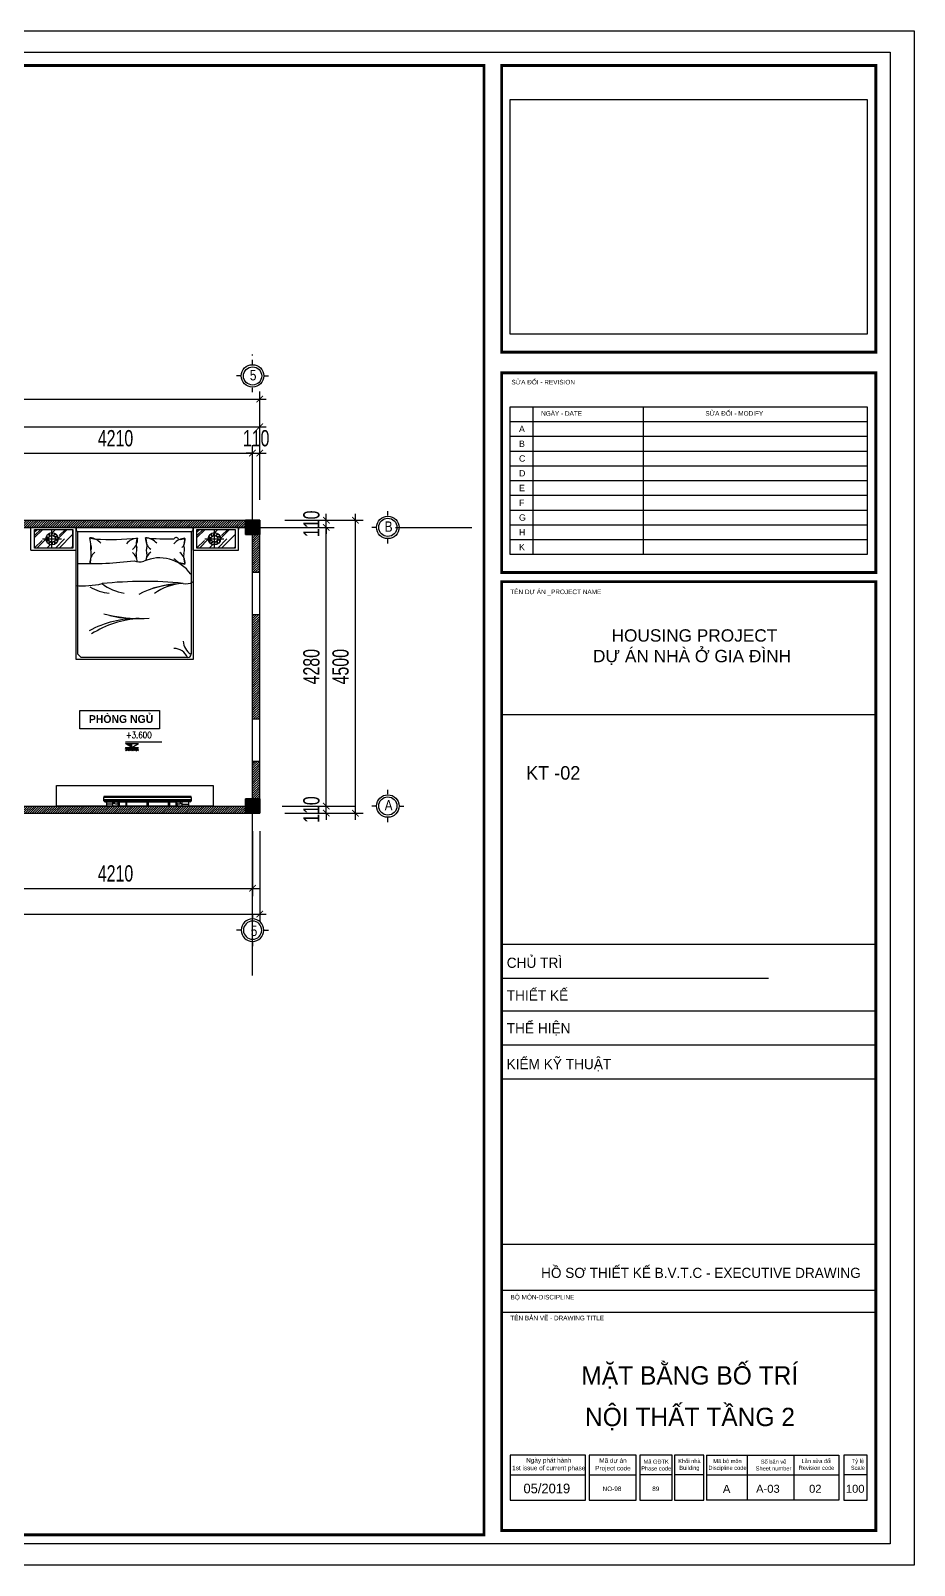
# Model space of a CAD drawing. Header units: inches. Extents: x 442278 to 842836, y -356313 to 59457.
# Drawn here: x 486712 to 500286, y -91798 to -68226 of the extents above; entities that cross this region are included whole.
import ezdxf
from ezdxf.enums import TextEntityAlignment as Align

# ---------------------------------------------------------------- set-up
doc = ezdxf.new("R2010")
doc.units = ezdxf.units.IN
doc.header["$LTSCALE"] = 250
doc.header["$MEASUREMENT"] = 0
doc.linetypes.add('CENTER', pattern=[50.8, 31.75, -6.35, 6.35, -6.35])
doc.linetypes.add('CONTINOUS', pattern=[0])
for name, color, linetype in [('-KHAO-5000-TEXT', 7, 'Continuous'), ('3', 9, 'Continuous'), ('blogmythuat.com', 2, 'Continuous'), ('cotcaodo', 37, 'Continuous'), ('damvua', 7, 'Continuous'), ('DIM', 8, 'Continuous'), ('gsgsdfg', 31, 'Continuous'), ('HACTH250', 250, 'Continuous'), ('khungbve', 7, 'Continuous'), ('LA.BT', 7, 'Continuous'), ('LA.DIM', 251, 'Continuous'), ('netcat', 32, 'Continuous'), ('NETMANH', 44, 'Continuous'), ('NETTHAY', 8, 'Continuous'), ('NTHAY', 8, 'Continuous'), ('t', 153, 'Continuous'), ('TEXT', 7, 'Continuous'), ('TRUC', 251, 'CENTER'), ('TUONG', 31, 'Continuous'), ('vatlieu', 250, 'Continuous')]:
    doc.layers.add(name, color=color, linetype=linetype)
doc.styles.add('AVANTH', font='')
doc.styles.add('KIEU1', font='', dxfattribs={"height": 250})
doc.styles.add('M1', font='')
doc.styles.add('ROMANSmoi', font='romans.shx', dxfattribs={"width": 0.8})
doc.styles.add('S.STEXT', font='arial.ttf', dxfattribs={"width": 0.7})
doc.styles.get("Standard").update_dxf_attribs({"font": 'arial.ttf'})
doc.styles.add('SWIS721', font='swiss.ttf')
doc.styles.add('VnAvantH', font='', dxfattribs={"width": 0.7})
doc.styles.add('XREF_ISO_A1_VER$0$SWIS721', font='swiss.ttf')
doc.styles.get('AVANTH').set_extended_font_data('.VnAvantH')
doc.styles.get('KIEU1').set_extended_font_data('.VnArial')
doc.styles.get('M1').set_extended_font_data('.VnAvantH')
doc.styles.get('VnAvantH').set_extended_font_data('.VnAvantH')
doc.linetypes.add('TX', pattern='A,676.874288,-193.500228,["tx",AVANTH,S=240.510514,R=359.931402,X=0,Y=-131.162874],-560.72896,746.79278', length=2177.896256)
doc.dimstyles.new('S.DIM100', dxfattribs={"dimtxt": 250, "dimasz": 100, "dimexe": 120, "dimexo": 0, "dimgap": 100, "dimtad": 1, "dimdec": 0, "dimzin": 13, "dimdsep": 46, "dimtxsty": 'S.STEXT', "dimblk": 'ARCHTICK', "dimblk1": 'ARCHTICK', "dimcen": 0, "dimdle": 100, "dimclrd": 251, "dimclre": 251, "dimclrt": 60, "dimadec": 0, "dimazin": 0, "dimtfac": 1, "dimtdec": 0, "dimtix": 1, "dimtmove": 2, "dimatfit": 3, "dimfxl": 1, "dimtolj": 1, "dimtzin": 13, "dimarcsym": 0})
pattern_1 = [(45, (193478.957, -378140.27), (-17.6776695, 17.6776695), [])]

# ---------------------------------------------------------------- blocks, each defined once
blk = doc.blocks.new('_ArchTick')
at = {"color": 0, "linetype": 'ByBlock', "const_width": 0.15}
blk.add_lwpolyline([(-0.5, -0.5), (0.5, 0.5)], dxfattribs=at)
blk = doc.blocks.new('*D176')
at = {"layer": 'DEFPOINTS', "color": 0, "transparency": 16777216}
for p in [(490120, -74714), (485910, -75433), (490120, -75433)]:
    blk.add_point(p, dxfattribs=at)
at = {"layer": 'LA.DIM', "color": 251, "lineweight": -2, "transparency": 16777216}
for p, q in [((485810, -74714), (490220, -74714)), ((485910, -75433), (485910, -74594)), ((490120, -75433), (490120, -74594))]:
    blk.add_line(p, q, dxfattribs=at)
at = {"layer": 'LA.DIM', "color": 251, "lineweight": -2, "transparency": 16777216, "xscale": 100, "yscale": 100, "zscale": 100, "rotation": 180}
blk.add_blockref('_ArchTick', (485910, -74714), dxfattribs=at)
at = {"layer": 'LA.DIM', "color": 251, "lineweight": -2, "transparency": 16777216, "xscale": 100, "yscale": 100, "zscale": 100}
blk.add_blockref('_ArchTick', (490120, -74714), dxfattribs=at)
at = {"layer": 'LA.DIM', "color": 60, "transparency": 16777216, "insert": (488015, -74487), "char_height": 250, "attachment_point": 5, "style": 'S.STEXT'}
blk.add_mtext('\\A1;4210', dxfattribs=at)
blk = doc.blocks.new('*D177')
at = {"layer": 'DEFPOINTS', "color": 0, "transparency": 16777216}
for p in [(490230, -74714), (490120, -75433), (490230, -75433)]:
    blk.add_point(p, dxfattribs=at)
at = {"layer": 'LA.DIM', "color": 251, "lineweight": -2, "transparency": 16777216}
for p, q in [((490120, -74714), (490020, -74714)), ((490120, -75433), (490120, -74594)), ((490120, -74714), (490230, -74714)), ((490230, -75433), (490230, -74594)), ((490230, -74714), (490330, -74714))]:
    blk.add_line(p, q, dxfattribs=at)
at = {"layer": 'LA.DIM', "color": 251, "lineweight": -2, "transparency": 16777216, "xscale": 100, "yscale": 100, "zscale": 100}
blk.add_blockref('_ArchTick', (490120, -74714), dxfattribs=at)
at = {"layer": 'LA.DIM', "color": 251, "lineweight": -2, "transparency": 16777216, "xscale": 100, "yscale": 100, "zscale": 100, "rotation": 180}
blk.add_blockref('_ArchTick', (490230, -74714), dxfattribs=at)
at = {"layer": 'LA.DIM', "color": 60, "transparency": 16777216, "insert": (490175, -74487), "char_height": 250, "attachment_point": 5, "style": 'S.STEXT'}
blk.add_mtext('\\A1;110', dxfattribs=at)
blk = doc.blocks.new('*D180')
at = {"layer": 'DEFPOINTS', "color": 0, "transparency": 16777216}
for p in [(490230, -74310), (472230, -75433), (490230, -75433)]:
    blk.add_point(p, dxfattribs=at)
at = {"layer": 'LA.DIM', "color": 251, "lineweight": -2, "transparency": 16777216}
for p, q in [((472230, -75433), (472230, -74190)), ((490230, -75433), (490230, -74190)), ((472130, -74310), (490330, -74310))]:
    blk.add_line(p, q, dxfattribs=at)
at = {"layer": 'LA.DIM', "color": 251, "lineweight": -2, "transparency": 16777216, "xscale": 100, "yscale": 100, "zscale": 100, "rotation": 180}
blk.add_blockref('_ArchTick', (472230, -74310), dxfattribs=at)
at = {"layer": 'LA.DIM', "color": 251, "lineweight": -2, "transparency": 16777216, "xscale": 100, "yscale": 100, "zscale": 100}
blk.add_blockref('_ArchTick', (490230, -74310), dxfattribs=at)
at = {"layer": 'LA.DIM', "color": 60, "transparency": 16777216, "insert": (481230, -74082), "char_height": 250, "attachment_point": 5, "style": 'S.STEXT'}
blk.add_mtext('\\A1;18000', dxfattribs=at)
blk = doc.blocks.new('*D181')
at = {"layer": 'DEFPOINTS', "color": 0, "transparency": 16777216}
for p in [(490230, -73886), (472230, -75423), (490230, -75433)]:
    blk.add_point(p, dxfattribs=at)
at = {"layer": 'LA.DIM', "color": 251, "lineweight": -2, "transparency": 16777216}
for p, q in [((472230, -75423), (472230, -73766)), ((490230, -75433), (490230, -73766)), ((472130, -73886), (490330, -73886))]:
    blk.add_line(p, q, dxfattribs=at)
at = {"layer": 'LA.DIM', "color": 251, "lineweight": -2, "transparency": 16777216, "xscale": 100, "yscale": 100, "zscale": 100, "rotation": 180}
blk.add_blockref('_ArchTick', (472230, -73886), dxfattribs=at)
at = {"layer": 'LA.DIM', "color": 251, "lineweight": -2, "transparency": 16777216, "xscale": 100, "yscale": 100, "zscale": 100}
blk.add_blockref('_ArchTick', (490230, -73886), dxfattribs=at)
at = {"layer": 'LA.DIM', "color": 60, "transparency": 16777216, "insert": (481230, -73658), "char_height": 250, "attachment_point": 5, "style": 'S.STEXT'}
blk.add_mtext('\\A1;18000', dxfattribs=at)
blk = doc.blocks.new('*D185')
at = {"layer": 'DEFPOINTS', "color": 0, "transparency": 16777216}
for p in [(485910, -80520), (490120, -80520), (490120, -81400)]:
    blk.add_point(p, dxfattribs=at)
at = {"layer": 'LA.DIM', "color": 251, "lineweight": -2, "transparency": 16777216}
for p, q in [((485910, -80520), (485910, -81520)), ((490120, -80520), (490120, -81520)), ((485810, -81400), (490220, -81400))]:
    blk.add_line(p, q, dxfattribs=at)
at = {"layer": 'LA.DIM', "color": 251, "lineweight": -2, "transparency": 16777216, "xscale": 100, "yscale": 100, "zscale": 100, "rotation": 180}
blk.add_blockref('_ArchTick', (485910, -81400), dxfattribs=at)
at = {"layer": 'LA.DIM', "color": 251, "lineweight": -2, "transparency": 16777216, "xscale": 100, "yscale": 100, "zscale": 100}
blk.add_blockref('_ArchTick', (490120, -81400), dxfattribs=at)
at = {"layer": 'LA.DIM', "color": 60, "transparency": 16777216, "insert": (488015, -81172), "char_height": 250, "attachment_point": 5, "style": 'S.STEXT'}
blk.add_mtext('\\A1;4210', dxfattribs=at)
blk = doc.blocks.new('*D187')
at = {"layer": 'DEFPOINTS', "color": 0, "transparency": 16777216}
for p in [(472230, -80520), (490230, -80520), (490230, -81796)]:
    blk.add_point(p, dxfattribs=at)
at = {"layer": 'LA.DIM', "color": 251, "lineweight": -2, "transparency": 16777216}
for p, q in [((472230, -80520), (472230, -81916)), ((490230, -80520), (490230, -81916)), ((472130, -81796), (490330, -81796))]:
    blk.add_line(p, q, dxfattribs=at)
at = {"layer": 'LA.DIM', "color": 251, "lineweight": -2, "transparency": 16777216, "xscale": 100, "yscale": 100, "zscale": 100, "rotation": 180}
blk.add_blockref('_ArchTick', (472230, -81796), dxfattribs=at)
at = {"layer": 'LA.DIM', "color": 251, "lineweight": -2, "transparency": 16777216, "xscale": 100, "yscale": 100, "zscale": 100}
blk.add_blockref('_ArchTick', (490230, -81796), dxfattribs=at)
at = {"layer": 'LA.DIM', "color": 60, "transparency": 16777216, "insert": (481230, -81568), "char_height": 250, "attachment_point": 5, "style": 'S.STEXT'}
blk.add_mtext('\\A1;18000', dxfattribs=at)
blk = doc.blocks.new('vongtrondim')
at = {"layer": 'damvua'}
blk.add_circle((0, 0), 175, dxfattribs=at)
at = {"layer": 'NTHAY'}
for p, q in [((0, 226), (0, 309)), ((-226, 0), (-309, 0)), ((226, 0), (309, 0)), ((0, -309), (0, -226))]:
    blk.add_line(p, q, dxfattribs=at)
blk.add_circle((0, 0), 216, dxfattribs=at)
blk = doc.blocks.new('*D193')
at = {"layer": 'DEFPOINTS', "color": 0, "transparency": 16777216}
for p in [(490614, -75745), (491701, -75745), (490614, -80245)]:
    blk.add_point(p, dxfattribs=at)
at = {"layer": 'LA.DIM', "color": 251, "lineweight": -2, "transparency": 16777216}
for p, q in [((491701, -80345), (491701, -75645)), ((490614, -75745), (491821, -75745)), ((490614, -80245), (491821, -80245))]:
    blk.add_line(p, q, dxfattribs=at)
at = {"layer": 'LA.DIM', "color": 251, "lineweight": -2, "transparency": 16777216, "xscale": 100, "yscale": 100, "zscale": 100}
for p, rotation in [((491701, -75745), 90), ((491701, -80245), 270)]:
    blk.add_blockref('_ArchTick', p, dxfattribs=dict(at, rotation=rotation))
at = {"layer": 'LA.DIM', "color": 60, "transparency": 16777216, "insert": (491473, -77995), "char_height": 250, "attachment_point": 5, "rotation": 90, "style": 'S.STEXT'}
blk.add_mtext('\\A1;4500', dxfattribs=at)
blk = doc.blocks.new('*D194')
at = {"layer": 'DEFPOINTS', "color": 0, "transparency": 16777216}
for p in [(490614, -80135), (491253, -80135), (490614, -80245)]:
    blk.add_point(p, dxfattribs=at)
at = {"layer": 'LA.DIM', "color": 251, "lineweight": -2, "transparency": 16777216}
for p, q in [((490614, -80135), (491373, -80135)), ((491253, -80135), (491253, -80035)), ((491253, -80245), (491253, -80135)), ((490614, -80245), (491373, -80245)), ((491253, -80245), (491253, -80345))]:
    blk.add_line(p, q, dxfattribs=at)
at = {"layer": 'LA.DIM', "color": 251, "lineweight": -2, "transparency": 16777216, "xscale": 100, "yscale": 100, "zscale": 100}
for p, rotation in [((491253, -80135), 270), ((491253, -80245), 90)]:
    blk.add_blockref('_ArchTick', p, dxfattribs=dict(at, rotation=rotation))
at = {"layer": 'LA.DIM', "color": 60, "transparency": 16777216, "insert": (491025, -80190), "char_height": 250, "attachment_point": 5, "rotation": 90, "style": 'S.STEXT'}
blk.add_mtext('\\A1;110', dxfattribs=at)
blk = doc.blocks.new('*D195')
at = {"layer": 'DEFPOINTS', "color": 0, "transparency": 16777216}
for p in [(490614, -75855), (491253, -75855), (490614, -80135)]:
    blk.add_point(p, dxfattribs=at)
at = {"layer": 'LA.DIM', "color": 251, "lineweight": -2, "transparency": 16777216}
for p, q in [((490614, -75855), (491373, -75855)), ((491253, -80235), (491253, -75755)), ((490614, -80135), (491373, -80135))]:
    blk.add_line(p, q, dxfattribs=at)
at = {"layer": 'LA.DIM', "color": 251, "lineweight": -2, "transparency": 16777216, "xscale": 100, "yscale": 100, "zscale": 100}
for p, rotation in [((491253, -75855), 90), ((491253, -80135), 270)]:
    blk.add_blockref('_ArchTick', p, dxfattribs=dict(at, rotation=rotation))
at = {"layer": 'LA.DIM', "color": 60, "transparency": 16777216, "insert": (491025, -77995), "char_height": 250, "attachment_point": 5, "rotation": 90, "style": 'S.STEXT'}
blk.add_mtext('\\A1;4280', dxfattribs=at)
blk = doc.blocks.new('*D196')
at = {"layer": 'DEFPOINTS', "color": 0, "transparency": 16777216}
for p in [(490614, -75745), (490614, -75855), (491253, -75745)]:
    blk.add_point(p, dxfattribs=at)
at = {"layer": 'LA.DIM', "color": 251, "lineweight": -2, "transparency": 16777216}
for p, q in [((491253, -75745), (491253, -75645)), ((490614, -75745), (491373, -75745)), ((490614, -75855), (491373, -75855)), ((491253, -75855), (491253, -75745)), ((491253, -75855), (491253, -75955))]:
    blk.add_line(p, q, dxfattribs=at)
at = {"layer": 'LA.DIM', "color": 251, "lineweight": -2, "transparency": 16777216, "xscale": 100, "yscale": 100, "zscale": 100}
for p, rotation in [((491253, -75745), 270), ((491253, -75855), 90)]:
    blk.add_blockref('_ArchTick', p, dxfattribs=dict(at, rotation=rotation))
at = {"layer": 'LA.DIM', "color": 60, "transparency": 16777216, "insert": (491025, -75800), "char_height": 250, "attachment_point": 5, "rotation": 90, "style": 'S.STEXT'}
blk.add_mtext('\\A1;110', dxfattribs=at)
blk = doc.blocks.new('KHUNG CHUAN SEICO')
at = {"layer": 'DEFPOINTS', "lineweight": -3, "ltscale": 2000}
blk.add_lwpolyline([(0, 397.16), (572.13, 397.16), (572.13, 0), (0, 0)], close=True, dxfattribs=at)
at = {"layer": 'gsgsdfg'}
blk.add_lwpolyline([(0, 397.16), (572.13, 397.16), (572.13, 0), (0, 0)], close=True, dxfattribs=at)
blk.add_lwpolyline([(0, 397.16), (572.13, 397.16), (572.13, 0), (0, 0)], close=True, dxfattribs=at)
at = {"layer": 'khungbve', "color": 7}
for p, q in [((465.32, 160.79), (562.18, 160.79)), ((465.32, 143.49), (562.18, 143.49)), ((465.32, 134.68), (562.18, 134.68)), ((465.32, 125.87), (562.18, 125.87)), ((465.32, 125.87), (562.18, 125.87)), ((465.32, 125.87), (562.18, 125.87))]:
    blk.add_line(p, q, dxfattribs=at)
at = {"layer": 'khungbve', "linetype": 'Continuous', "ltscale": 15}
blk.add_line((465.32, 151.98), (534.43, 151.98), dxfattribs=at)
at = {"layer": 'NETTHAY', "ltscale": 0.5}
for points, const_width in [([(26.26, 388.15), (460.75, 388.15), (460.75, 7.88), (26.26, 7.88), (26.26, 388.51)], 0.743), ([(465.32, 388.15), (562.18, 388.15), (562.18, 313.94), (465.32, 313.94), (465.32, 388.51)], 0.74), ([(465.32, 308.63), (562.18, 308.63), (562.18, 256.95), (465.32, 256.95), (465.32, 309)], 0.74), ([(465.32, 254.56), (562.18, 254.56), (562.18, 9.02), (465.32, 9.02), (465.32, 254.56)], 0.74)]:
    blk.add_lwpolyline(points, dxfattribs=dict(at, const_width=const_width))
at = {"layer": 'NTHAY', "lineweight": -3, "ltscale": 2000}
for p, q in [((473.5, 261.64), (473.5, 299.84)), ((502.03, 261.64), (502.03, 299.84)), ((467.64, 296.02), (559.96, 296.02)), ((467.64, 292.2), (559.96, 292.2)), ((467.64, 288.38), (559.96, 288.38)), ((467.64, 284.56), (559.96, 284.56)), ((467.64, 280.74), (559.96, 280.74)), ((467.64, 276.92), (559.96, 276.92)), ((467.64, 273.1), (559.96, 273.1)), ((467.64, 269.28), (559.96, 269.28)), ((467.64, 265.46), (559.96, 265.46)), ((562.18, 83.01), (465.32, 83.01)), ((465.32, 71.23), (562.18, 71.23)), ((562.18, 65.43), (465.32, 65.43)), ((518.31, 28.54), (518.31, 16.88)), ((528.91, 28.54), (528.91, 16.88)), ((540.91, 28.54), (540.91, 16.88)), ((467.54, 23.38), (487.01, 23.38)), ((487.99, 23.38), (500.13, 23.38)), ((509.43, 23.38), (501.12, 23.38)), ((517.65, 23.38), (510.09, 23.38)), ((518.31, 23.38), (552.56, 23.38)), ((559.96, 23.38), (553.87, 23.38))]:
    blk.add_line(p, q, dxfattribs=at)
for points in [[(24.06, 391.61), (565.91, 391.61), (565.91, 5.55), (24.06, 5.55)], [(467.54, 379.35), (559.96, 379.35), (559.96, 318.63), (467.54, 318.63)], [(467.54, 299.84), (559.96, 299.84), (559.96, 261.64), (467.54, 261.64)], [(562.18, 254.56), (465.32, 254.56), (465.32, 220.15), (562.18, 220.15)], [(487.01, 28.54), (467.54, 28.54), (467.54, 16.88), (487.01, 16.88)], [(500.13, 28.54), (487.99, 28.54), (487.99, 16.88), (500.13, 16.88)], [(501.12, 16.88), (509.43, 16.88), (509.43, 28.54), (501.12, 28.54)], [(510.09, 16.88), (517.65, 16.88), (517.65, 28.54), (510.09, 28.54)], [(553.87, 16.88), (559.96, 16.88), (559.96, 28.54), (553.87, 28.54)]]:
    blk.add_lwpolyline(points, close=True, dxfattribs=at)
at = {"layer": 'NTHAY', "lineweight": -3, "ltscale": 2000, "const_width": 0.329}
blk.add_lwpolyline([(465.32, 308.63), (562.18, 308.63), (562.18, 256.95), (465.32, 256.95)], close=True, dxfattribs=at)
at = {"layer": 'NTHAY', "lineweight": -3, "ltscale": 2000}
blk.add_lwpolyline([(518.31, 28.54), (552.56, 28.54), (552.56, 16.88), (518.31, 16.88)], dxfattribs=at)
at = {"layer": '-KHAO-5000-TEXT', "linetype": 'Continuous', "ltscale": 15, "style": 'AVANTH', "oblique": 360}
for s, height, p in [('chñ tr×', 2.644, (466.64, 155.94)), ('THIÕT KÕ', 2.644, (466.64, 147.49)), ('thÓ hiÖn', 2.644, (466.64, 139)), ('KIÓM Kü THUËT', 2.6441, (466.59, 129.72))]:
    blk.add_text(s, height=height, rotation=360, dxfattribs=at).set_placement(p, align=Align.MIDDLE_LEFT)
at = {"layer": '3', "ltscale": 0.5, "style": 'VnAvantH'}
for tag, height, p in [('DRAWING1', 4.75, (514.01, 46.77)), ('DRAWING2', 4.75, (514.07, 36.02)), ('DATE', 2.5, (477.02, 18.64))]:
    blk.add_attdef(tag, text='', height=height, dxfattribs=at).set_placement(p, align=Align.CENTER)
at = {"layer": 't', "lineweight": -3}
for s, insert, char_height, width, attachment_point, style in [('{\\fArial|b0|i0|c0|p34;SỬA ĐỔI - REVISION}', (467.85, 306.8), 1.1889, 39.4464, 1, 'XREF_ISO_A1_VER$0$SWIS721'), ('{\\fArial|b0|i0|c0|p34;NGÀY - DATE}', (475.53, 298.7), 1.1889, 39.4464, 1, 'XREF_ISO_A1_VER$0$SWIS721'), ('{\\fArial|b0|i0|c0|p34;SỬA ĐỔI - MODIFY}', (518.05, 298.7), 1.1889, 39.4464, 1, 'XREF_ISO_A1_VER$0$SWIS721'), ('{\\f.VnArialH|b0|i0|c0|p34;a}', (469.81, 294.91), 1.6436, 39.4464, 1, 'XREF_ISO_A1_VER$0$SWIS721'), ('{\\fArial|b0|i0|c0|p34;TÊN DỰ ÁN _PROJECT NAME}', (467.56, 252.53), 1.1889, 39.4464, 1, 'XREF_ISO_A1_VER$0$SWIS721'), ('{\\fArial|b0|i0|c0|p34; HOUSING PROJECT\\PDỰ ÁN NHÀ Ở GIA ĐÌNH}', (514.6, 242.24), 3.1952, 131.0539, 2, 'XREF_ISO_A1_VER$0$SWIS721'), ('{\\fArial|b0|i0|c0|p34;BỘ\\f.VnArial NarrowH|b0|i0|c0|p34; \\fArial|b0|i0|c0|p34;MÔN-DISCIPLINE}', (467.63, 69.99), 1.1889, 39.4464, 1, 'XREF_ISO_A1_VER$0$SWIS721'), ('{\\fArial|b0|i0|c0|p34;TÊN BẢN VẼ - DRAWING TITLE}', (467.58, 64.59), 1.1834, 31.9189, 1, 'XREF_ISO_A1_VER$0$SWIS721'), ('{\\fArial|b0|i0|c0|p34;Mã dự án\\PProject code}', (494.14, 25.95), 1.1834, 16.9056, 5, 'XREF_ISO_A1_VER$0$SWIS721'), ('{\\fArial|b0|i0|c0|p34;Mã G\\fArial|b0|i0|c238|p34;ĐTK\\PPh\\fArial|b0|i0|c0|p34;ase code}', (505.32, 25.94), 1.0519, 16.9056, 5, 'XREF_ISO_A1_VER$0$SWIS721'), ('{\\fArial|b0|i0|c0|p34;Khố\\fArial|b0|i0|c238|p34;i nh\\fArial|b0|i0|c0|p34;à\\fArial|b0|i0|c238|p34;\\PBuilding}', (513.92, 25.94), 1.0519, 16.9056, 5, 'XREF_ISO_A1_VER$0$SWIS721'), ('{\\fArial|b0|i0|c0|p34;Mã\\fArial|b0|i0|c238|p34; b\\fArial|b0|i0|c0|p34;ộ\\fArial|b0|i0|c238|p34; m\\fArial|b0|i0|c0|p34;ô\\fArial|b0|i0|c238|p34;n\\PD\\fArial|b0|i0|c0|p34;iscipline code}', (523.78, 25.94), 1.0519, 16.9056, 5, 'XREF_ISO_A1_VER$0$SWIS721'), ('{\\fArial|b0|i0|c0|p34;Số bản vẽ\\PSheet number}', (535.7, 25.94), 1.0519, 16.9056, 5, 'XREF_ISO_A1_VER$0$SWIS721'), ('{\\fArial|b0|i0|c0|p34;Lầ\\fArial|b0|i0|c238|p34;n s\\fArial|b0|i0|c0|p34;ử\\fArial|b0|i0|c238|p34;a đ\\fArial|b0|i0|c0|p34;ổi\\PRevision code}', (546.82, 26.1), 1.0519, 16.9056, 5, 'XREF_ISO_A1_VER$0$SWIS721'), ('{\\fArial|b0|i0|c0|p34;Tỷ lệ\\PScale}', (557.54, 26.1), 1.0519, 16.9056, 5, 'XREF_ISO_A1_VER$0$SWIS721'), ('{\\fArial|b0|i0|c0|p34;NO-98}', (493.89, 19.79), 1.1834, 16.9056, 5, 'XREF_ISO_A1_VER$0$SWIS721'), ('{\\fArial|b0|i0|c0|p34;89}', (505.22, 19.79), 1.1834, 16.9056, 5, 'XREF_ISO_A1_VER$0$SWIS721'), ('{\\fArial|b0|i0|c0|p34;A}', (523.56, 19.79), 2.0709, 16.9056, 5, 'SWIS721'), ('{\\fArial|b0|i0|c0|p34;A-03}', (534.24, 19.79), 2.0709, 16.9056, 5, 'SWIS721'), ('{\\fArial|b0|i0|c0|p34;02}', (546.51, 19.79), 2.0709, 16.9056, 5, 'SWIS721'), ('{\\fArial|b0|i0|c0|p34;100}', (556.83, 19.79), 2.0709, 16.9056, 5, 'SWIS721')]:
    blk.add_mtext(s, dxfattribs=dict(at, insert=insert, char_height=char_height, width=width, attachment_point=attachment_point, style=style))
at = {"layer": 't', "lineweight": 9, "char_height": 1.6436, "width": 39.4464, "attachment_point": 1, "style": 'XREF_ISO_A1_VER$0$SWIS721'}
for s, insert in [('{\\f.VnArialH|b0|i0|c0|p34;b}', (469.81, 291.09)), ('{\\f.VnArialH|b0|i0|c0|p34;c}', (469.81, 287.27)), ('{\\f.VnArialH|b0|i0|c0|p34;d}', (469.81, 283.45)), ('{\\f.VnArialH|b0|i0|c0|p34;e}', (469.81, 279.63)), ('{\\f.VnArialH|b0|i0|c0|p34;f}', (469.81, 275.81)), ('{\\f.VnArialH|b0|i0|c0|p34;g}', (469.81, 271.99)), ('{\\f.VnArialH|b0|i0|c0|p34;h}', (469.81, 268.17)), ('{\\f.VnArialH|b0|i0|c0|p34;k}', (469.81, 264.35))]:
    blk.add_mtext(s, dxfattribs=dict(at, insert=insert))
at = {"layer": 't', "lineweight": -3, "insert": (477.52, 26), "char_height": 1.1834, "attachment_point": 5, "style": 'XREF_ISO_A1_VER$0$SWIS721'}
blk.add_mtext('Ngày phát hành\\P1st issue of current phase', dxfattribs=at)
at = {"layer": 'TEXT', "lineweight": -3, "style": 'M1'}
blk.add_text('hå s¬ thiÕt kÕ b.v.t.c - executive drawing', height=2.6298, dxfattribs=at).set_placement((475.54, 74.37))
blk = doc.blocks.new('dsadasdasdas')
h = blk.add_hatch()
h.set_pattern_fill('ANSI31,_O', color=8, scale=40, angle=90)
h.set_pattern_definition([(135, (71187.0773, -65177.9137), (-3.5355339, -3.5355339), [])])
h.paths.add_polyline_path([(78955, 18961), (78955, 18943), (78939, 18943), (78939, 18961)])
h = blk.add_hatch()
h.set_pattern_fill('ANSI31,_O', color=8, scale=40, angle=90)
h.set_pattern_definition([(135, (71513.4773, -65177.9137), (-3.5355339, -3.5355339), [])])
h.paths.add_polyline_path([(79832, 18961), (79832, 18943), (79848, 18943), (79848, 18961)])
at = {"color": 8}
for p, q in [((80062, 18863), (78726, 18863)), ((78861, 18925), (78765, 18925)), ((78887, 18916), (78887, 18876)), ((78942, 18892), (78934, 18876)), ((78942, 18916), (78942, 18876)), ((78942, 18892), (78955, 18892)), ((79846, 18892), (79832, 18892)), ((79846, 18916), (79846, 18876)), ((79846, 18892), (79853, 18876)), ((79901, 18916), (79901, 18876)), ((79927, 18876), (79901, 18876)), ((79927, 18925), (80023, 18925)), ((78723, 18834), (80064, 18834)), ((78723, 18781), (80064, 18781)), ((78726, 18853), (80062, 18853)), ((78754, 18762), (80034, 18762))]:
    blk.add_line(p, q, dxfattribs=at)
for points in [[(79073, 18969), (79073, 18879), (79057, 18879), (79057, 18969)], [(79714, 18969), (79714, 18879), (79730, 18879), (79730, 18969)]]:
    blk.add_lwpolyline(points, dxfattribs=at)
blk.add_lwpolyline([(79402, 18969), (79402, 18879, -0.8844), (79386, 18879), (79386, 18969)], format="xyb", dxfattribs=at)
at = {"layer": 'blogmythuat.com'}
for p, q in [((78739, 18876), (78726, 18863)), ((78726, 18863), (78726, 18853)), ((78739, 18876), (78887, 18876)), ((78887, 18916), (78861, 18916)), ((80049, 18876), (78887, 18876)), ((78955, 18916), (78942, 18916)), ((79832, 18916), (79846, 18916)), ((79901, 18916), (79927, 18916)), ((80049, 18876), (80062, 18863)), ((80062, 18863), (80062, 18853))]:
    blk.add_line(p, q, dxfattribs=at)
for points in [[(78765, 18876), (78765, 18961, -0.414214), (78773, 18969), (78853, 18969, -0.414214), (78861, 18961), (78861, 18876)], [(79832, 18876), (79832, 18961, 0.414214), (79824, 18969), (78963, 18969, 0.414214), (78955, 18961), (78955, 18876)], [(80023, 18876), (80023, 18961, 0.414214), (80015, 18969), (79935, 18969, 0.414214), (79927, 18961), (79927, 18876)]]:
    blk.add_lwpolyline(points, format="xyb", dxfattribs=at)
for points in [[(78955, 18961), (78955, 18943), (78939, 18943), (78939, 18961)], [(79832, 18961), (79832, 18943), (79848, 18943), (79848, 18961)]]:
    blk.add_lwpolyline(points, close=True, dxfattribs=at)
for points in [[(78723, 18781), (78722, 18781), (78722, 18834), (78723, 18834)], [(78723, 18834), (78723, 18853), (78726, 18853)], [(78723, 18781), (78723, 18762), (80064, 18762), (80064, 18781)], [(80062, 18853), (80064, 18853), (80064, 18834)], [(80064, 18834), (80066, 18834), (80066, 18781), (80064, 18781)]]:
    blk.add_lwpolyline(points, dxfattribs=at)
for centre in [(78914, 18745), (79873, 18745)]:
    blk.add_arc(centre, 174, 80.9378, 99.0622, dxfattribs=at)
blk = doc.blocks.new('cot')
at = {"layer": 'vatlieu', "ltscale": 5}
blk.add_hatch(color=256, dxfattribs=at).paths.add_polyline_path([(507167159, 33335579), (507167032, 33335579), (507167159, 33335503)])
at = {"layer": 'vatlieu', "ltscale": 0.5}
h = blk.add_hatch(dxfattribs=at)
h.set_pattern_fill('ANSI31', color=256, scale=150, style=0)
h.set_pattern_definition([(45, (0, 0), (-13.25825214725, 13.25825214725), [])])
h.paths.add_polyline_path([(507167284, 33335440), (507167284, 33335503), (507167033, 33335503), (507167033, 33335440)])
at = {"layer": 'cotcaodo'}
for p, q in [((507167032, 33335614), (507167735, 33335614)), ((507167159, 33335503), (507167032, 33335579)), ((507167032, 33335579), (507167286, 33335579)), ((507167159, 33335503), (507167286, 33335579)), ((507167159, 33335503), (507167159, 33335579))]:
    blk.add_line(p, q, dxfattribs=at)
at = {"layer": 'damvua', "ltscale": 5}
blk.add_line((507167033, 33335503), (507167284, 33335503), dxfattribs=at)

msp = doc.modelspace()

# ---------------------------------------------------------------- hatches: boundary and pattern name
at = {"layer": 'HACTH250', "linetype": 'TX'}
h = msp.add_hatch(dxfattribs=at)
h.set_pattern_fill('ANSI31', color=256, scale=200, style=0)
h.set_pattern_definition([(45, (193878.957, -378140.27), (-17.6776695, 17.6776695), [])])
h.paths.add_polyline_path([(490010.46, -75745.25), (486020.46, -75745.25), (486020.46, -75855.25), (490010.46, -75855.25)])
h = msp.add_hatch(dxfattribs=at)
h.set_pattern_fill('ANSI31', color=256, scale=200, style=0)
h.set_pattern_definition(pattern_1)
h.paths.add_polyline_path([(490120.46, -76545.25), (490230.46, -76545.25), (490230.46, -75965.25), (490120.46, -75965.25)])
h = msp.add_hatch(dxfattribs=at)
h.set_pattern_fill('ANSI31', color=256, scale=200, style=0)
h.set_pattern_definition(pattern_1)
h.paths.add_polyline_path([(490120.46, -78795.25), (490230.46, -78795.25), (490230.46, -77195.25), (490120.46, -77195.25)])
h = msp.add_hatch(dxfattribs=at)
h.set_pattern_fill('ANSI31', color=256, scale=200, style=0)
h.set_pattern_definition(pattern_1)
h.paths.add_polyline_path([(490120.46, -80025.25), (490230.46, -80025.25), (490230.46, -79445.25), (490120.46, -79445.25)])
h = msp.add_hatch(dxfattribs=at)
h.set_pattern_fill('ANSI31', color=256, scale=200, style=0)
h.set_pattern_definition([(45, (472450.456, -80245.25), (-17.67767, 17.67767), [])])
h.paths.add_polyline_path([(490230.46, -80245.25), (490230.46, -80135.25), (472450.46, -80135.25), (472450.46, -80245.25)])
at = {"layer": 'NETMANH'}
for points in [[(490010.46, -75965.25), (490230.46, -75965.25), (490230.46, -75745.25), (490010.46, -75745.25)], [(490010.46, -75965.25), (490230.46, -75965.25), (490230.46, -75745.25), (490010.46, -75745.25)], [(490010.46, -75965.25), (490230.46, -75965.25), (490230.46, -75745.25), (490010.46, -75745.25)], [(490010.46, -75965.25), (490230.46, -75965.25), (490230.46, -75745.25), (490010.46, -75745.25)], [(490010.46, -80245.25), (490230.46, -80245.25), (490230.46, -80025.25), (490010.46, -80025.25)], [(490010.46, -80245.25), (490230.46, -80245.25), (490230.46, -80025.25), (490010.46, -80025.25)]]:
    msp.add_hatch(color=0, dxfattribs=at).paths.add_polyline_path(points)

# ---------------------------------------------------------------- linework, layer by layer
at = {"color": 8}
for p, q in [((486713.26, -75855.25), (487408.25, -75855.25)), ((486713.26, -75855.25), (487408.25, -75855.25)), ((486769.1, -75885.25), (487359.1, -75885.25)), ((486769.1, -76175.25), (486769.1, -75885.25)), ((486772.1, -75888.25), (487356.1, -75888.25)), ((486772.1, -76013.03), (486896.88, -75888.25)), ((486772.1, -76172.25), (486772.1, -75888.25)), ((486772.1, -75981.92), (486865.76, -75888.25)), ((486772.1, -75925.35), (486809.2, -75888.25)), ((487039.1, -76173.67), (487039.1, -75885.26)), ((487044.85, -75935.44), (487092.04, -75888.25)), ((487133.29, -76028.02), (487273.06, -75888.25)), ((487151.01, -75982.01), (487244.77, -75888.25)), ((487356.1, -75888.25), (487356.1, -76172.25)), ((487359.1, -75885.25), (487359.1, -76175.25)), ((487408.25, -75855.11), (487408.25, -75886.91)), ((487408.25, -75886.91), (487408.25, -75855.11)), ((489207.89, -75855.25), (489902.88, -75855.25)), ((489207.89, -75855.25), (489902.88, -75855.25)), ((489263.73, -75885.25), (489853.73, -75885.25)), ((489263.73, -76175.25), (489263.73, -75885.25)), ((489266.73, -75888.25), (489850.73, -75888.25)), ((489266.73, -76013.03), (489391.51, -75888.25)), ((489266.73, -76172.25), (489266.73, -75888.25)), ((489266.73, -75981.92), (489360.4, -75888.25)), ((489266.73, -75925.35), (489303.83, -75888.25)), ((489533.73, -76173.67), (489533.73, -75885.26)), ((489539.48, -75935.44), (489586.67, -75888.25)), ((489627.92, -76028.02), (489767.69, -75888.25)), ((489645.65, -75982.01), (489739.41, -75888.25)), ((489850.73, -75888.25), (489850.73, -76172.25)), ((489853.73, -75885.25), (489853.73, -76175.25)), ((489902.88, -75855.11), (489902.88, -75886.91)), ((489902.88, -75886.91), (489902.88, -75855.11)), ((486772.1, -76171.42), (486886.56, -76056.96)), ((486808.04, -76172.25), (486945.07, -76035.22)), ((486894.89, -76029.47), (487183.3, -76029.47)), ((486960.77, -76172.25), (487009.59, -76123.43)), ((487090.88, -76172.25), (487230.21, -76032.92)), ((487150.28, -76172.25), (487356.1, -75966.43)), ((487438.25, -77805.11), (487438.25, -75916.91)), ((489177.89, -75916.91), (489177.89, -77805.11)), ((489266.73, -76171.42), (489381.19, -76056.96)), ((489302.67, -76172.25), (489439.7, -76035.22)), ((489389.53, -76029.47), (489677.93, -76029.47)), ((489455.41, -76172.25), (489504.22, -76123.43)), ((489585.51, -76172.25), (489724.84, -76032.92)), ((489644.91, -76172.25), (489850.73, -75966.43)), ((487359.1, -76175.25), (486769.1, -76175.25)), ((487356.1, -76172.25), (486772.1, -76172.25)), ((486989.06, -76172.25), (486995.45, -76165.86)), ((487339.78, -76172.25), (487356.1, -76155.93)), ((489853.73, -76175.25), (489263.73, -76175.25)), ((489850.73, -76172.25), (489266.73, -76172.25)), ((489483.69, -76172.25), (489490.08, -76165.86)), ((489834.41, -76172.25), (489850.73, -76155.93)), ((487488.25, -77855.11), (487438.25, -77805.11)), ((489127.89, -77855.11), (487488.25, -77855.11))]:
    msp.add_line(p, q, dxfattribs=at)
at = {"linetype": 'TX'}
for p, q in [((490120.46, -76545.25), (490230.46, -76545.25)), ((490120.46, -77195.25), (490230.46, -77195.25)), ((490120.46, -78795.25), (490230.46, -78795.25)), ((490120.46, -79445.25), (490230.46, -79445.25)), ((490120.46, -79445.25), (490230.46, -79445.25))]:
    msp.add_line(p, q, dxfattribs=at)
at = {"color": 8}
for centre, radius in [((487039.1, -76029.47), 94.2), ((487039.1, -76029.47), 51.04), ((489533.73, -76029.47), 94.2), ((489533.73, -76029.47), 51.04)]:
    msp.add_circle(centre, radius, dxfattribs=at)
for centre, radius, start, end in [((486974, -76005.75), 46.16, 232.300173, 292.538024), ((486974.57, -75999.73), 60.52, 244.170031, 290.489749), ((487004.37, -75967.48), 60.52, 208.170031, 254.489749), ((487000.37, -75972.01), 46.16, 196.300173, 256.538024), ((486972.49, -76048.54), 46.16, 268.300173, 328.538024), ((486969.41, -76043.34), 60.52, 280.170031, 326.489749), ((487047.44, -75958.9), 60.52, 172.170031, 218.489749), ((487041.54, -75960.22), 46.16, 160.300173, 220.538024), ((486996.42, -76084.05), 46.16, 304.300173, 4.538024), ((487087.32, -75977.28), 60.52, 136.170031, 182.489749), ((486990.87, -76081.65), 60.52, 316.170031, 2.489749), ((487081.77, -75974.88), 46.16, 124.300173, 184.538024), ((487108.79, -76015.6), 60.52, 100.170031, 146.489749), ((487105.71, -76010.39), 46.16, 88.300173, 148.538024), ((487036.66, -76098.71), 46.16, 340.300173, 40.538024), ((487030.76, -76100.03), 60.52, 352.170031, 38.489749), ((487103.63, -76059.21), 60.52, 64.170031, 110.489749), ((487104.2, -76053.19), 46.16, 52.300173, 112.538024), ((487077.82, -76086.92), 46.16, 16.300173, 76.538024), ((487073.82, -76091.46), 60.52, 28.170031, 74.489749), ((487929.16, -76039.07), 308.45, 175.30484, 198.694186), ((486006.36, -76275.14), 1636.38, 4.809846, 9.18918), ((487734.47, -75741.43), 294.8, 247.51785, 264.266962), ((487604.6, -76258.19), 244.96, 40.418902, 85.987096), ((487603.91, -76167.89), 44.62, 314.473596, 42.171341), ((485275.79, -76092.2), 2361.83, 357.390542, 358.887645), ((487925.65, -71381.25), 4658.73, 267.285552, 275.246729), ((488368.81, -76264.83), 244.96, 94.012904, 139.581098), ((488158.37, -76040.4), 194.32, 306.571098, 5.889976), ((488507.39, -76104.05), 176.73, 151.77364, 201.698265), ((488671.18, -76033.76), 194.32, 174.110024, 233.428902), ((488120.64, -76138.14), 378.26, 353.494693, 19.186694), ((488813.86, -73131.96), 2901.39, 263.35029, 271.974097), ((488460.74, -76258.19), 244.96, 40.418902, 85.987096), ((489099.47, -76264.83), 244.96, 94.012904, 139.581098), ((488947.61, -76048.26), 37.67, 15.39153, 153.792231), ((489006.78, -75883.66), 156.28, 261.595816, 298.909177), ((488889.03, -76040.4), 194.32, 320.940423, 333.737145), ((489107.23, -76137.95), 45.87, 165.350608, 223.268443), ((488889.03, -76040.4), 194.32, 333.737145, 5.889976), ((489578.35, -76166.41), 517.05, 163.604566, 172.327299), ((489468.63, -76005.75), 46.16, 232.300173, 292.538024), ((489469.2, -75999.73), 60.52, 244.170031, 290.489749), ((489499, -75967.48), 60.52, 208.170031, 254.489749), ((489495, -75972.01), 46.16, 196.300173, 256.538024), ((489467.12, -76048.54), 46.16, 268.300173, 328.538024), ((489464.04, -76043.34), 60.52, 280.170031, 326.489749), ((489542.07, -75958.9), 60.52, 172.170031, 218.489749), ((489536.17, -75960.22), 46.16, 160.300173, 220.538024), ((489491.05, -76084.05), 46.16, 304.300173, 4.538024), ((489581.96, -75977.28), 60.52, 136.170031, 182.489749), ((489485.51, -76081.65), 60.52, 316.170031, 2.489749), ((489576.41, -75974.88), 46.16, 124.300173, 184.538024), ((489603.42, -76015.6), 60.52, 100.170031, 146.489749), ((489600.34, -76010.39), 46.16, 88.300173, 148.538024), ((489531.29, -76098.71), 46.16, 340.300173, 40.538024), ((489525.39, -76100.03), 60.52, 352.170031, 38.489749), ((489598.26, -76059.21), 60.52, 64.170031, 110.489749), ((489598.83, -76053.19), 46.16, 52.300173, 112.538024), ((489572.46, -76086.92), 46.16, 16.300173, 76.538024), ((489568.46, -76091.46), 60.52, 28.170031, 74.489749), ((487593.72, -70396.89), 6014.48, 268.445181, 276.751002), ((487815.03, -76391.2), 194.32, 126.571098, 185.889976), ((487145.31, -76274.75), 495.57, 344.024303, 8.707091), ((488158.37, -76397.84), 194.32, 4.318127, 53.428902), ((488385.82, -76110.8), 272.48, 251.808177, 283.20403), ((488514.02, -76272.35), 183.37, 175.223285, 196.230044), ((488176.52, -76191.44), 168.11, 337.016965, 7.536756), ((488690.58, -76907.85), 584.46, 34.858747, 114.515713), ((488671.18, -76391.2), 194.32, 126.571098, 172.36406), ((488539.63, -76214.62), 54.72, 142.08329, 220.902005), ((488169, -76270.9), 329.9, 343.795435, 3.555412), ((489099.47, -76173.42), 244.96, 220.418902, 265.987096), ((488889.03, -76397.84), 194.32, 354.110024, 53.428902), ((489516.51, -76281.06), 455.2, 176.980146, 197.478972), ((488907.18, -76191.44), 168.11, 337.016965, 7.536756), ((487885.11, -78178.42), 1786.79, 97.858525, 98.476262), ((487604.6, -76166.78), 244.96, 274.012904, 278.341658), ((488841.73, -77891.08), 1492.82, 80.725142, 83.518645), ((487517, -75442.51), 1310.04, 264.899148, 282.916527), ((487988.91, -76133.17), 735.09, 240.140777, 264.510988), ((488452.05, -82664.41), 5979.59, 84.234668, 96.16548), ((488271.28, -76113.87), 761.31, 232.690709, 260.570844), ((489073.61, -78272.83), 1554.84, 93.678589, 116.870809), ((489387.32, -80152.18), 3455.81, 96.871534, 103.406425), ((489078, -77497.78), 779.36, 92.608741, 126.658687), ((489101.95, -76518.94), 202.2, 255.908343, 300.391848), ((488348.14, -78798.53), 1542.33, 88.838367, 118.633285), ((488452.11, -78734.82), 1480.1, 92.815489, 122.939348), ((488407.24, -74993.91), 2262.77, 255.339382, 269.295167), ((488350.56, -75325.39), 1931.13, 257.394099, 275.428224), ((488906.59, -77944.46), 231.52, 22.701872, 88.784033), ((489338.09, -77573.37), 286.19, 186.229372, 234.072231), ((489127.89, -77805.11), 50, 270, 0)]:
    msp.add_arc(centre, radius, start, end, dxfattribs=at)
at = {"layer": 'blogmythuat.com'}
for p, q in [((486713.26, -76205.25), (486713.26, -75855.25)), ((487408.25, -77885.11), (487408.25, -75855.11)), ((489207.89, -75855.11), (489207.89, -77885.11)), ((489207.89, -76205.25), (489207.89, -75855.25)), ((489902.88, -76205.25), (489902.88, -75855.11)), ((487438.25, -75916.91), (488369.25, -75916.91)), ((488369.25, -75916.91), (489177.89, -75916.91)), ((486713.26, -76205.25), (487408.25, -76205.25)), ((489207.89, -76205.25), (489902.88, -76205.25)), ((489207.89, -77885.11), (487408.25, -77885.11))]:
    msp.add_line(p, q, dxfattribs=at)
for centre, start, end in [((487438.25, -75886.91), 180, 270), ((489177.89, -75886.91), 270, 0)]:
    msp.add_arc(centre, 30, start, end, dxfattribs=at)
at = {"layer": 'LA.BT'}
msp.add_lwpolyline([(487108.89, -79822.05), (489513.06, -79822.05), (489513.06, -80135.25), (487108.89, -80135.25)], close=True, dxfattribs=at)
at = {"layer": 'netcat', "linetype": 'CONTINOUS'}
for p, q in [((472230.46, -75745.25), (490010.46, -75745.25)), ((490010.46, -75855.25), (486365.46, -75855.25)), ((490120.46, -80025.25), (490120.46, -75965.25)), ((490230.46, -80025.25), (490230.46, -75965.25)), ((485800.46, -80135.25), (490010.46, -80135.25)), ((471030.46, -80245.25), (490010.46, -80245.25))]:
    msp.add_line(p, q, dxfattribs=at)
for points in [[(490010.46, -75745.25), (490230.46, -75745.25), (490230.46, -75965.25), (490010.46, -75965.25)], [(490010.46, -75965.25), (490230.46, -75965.25), (490230.46, -75745.25), (490010.46, -75745.25)], [(490010.46, -75745.25), (490230.46, -75745.25), (490230.46, -75965.25), (490010.46, -75965.25)], [(490010.46, -75965.25), (490230.46, -75965.25), (490230.46, -75745.25), (490010.46, -75745.25)], [(490010.46, -80025.25), (490230.46, -80025.25), (490230.46, -80245.25), (490010.46, -80245.25)], [(490010.46, -80245.25), (490230.46, -80245.25), (490230.46, -80025.25), (490010.46, -80025.25)]]:
    msp.add_lwpolyline(points, close=True, dxfattribs=at)
at = {"layer": 'NETMANH', "color": 0}
for points in [[(490010.46, -75965.25), (490230.46, -75965.25), (490230.46, -75745.25), (490010.46, -75745.25)], [(490010.46, -75965.25), (490230.46, -75965.25), (490230.46, -75745.25), (490010.46, -75745.25)], [(490010.46, -75965.25), (490230.46, -75965.25), (490230.46, -75745.25), (490010.46, -75745.25)], [(490010.46, -75965.25), (490230.46, -75965.25), (490230.46, -75745.25), (490010.46, -75745.25)], [(490010.46, -80245.25), (490230.46, -80245.25), (490230.46, -80025.25), (490010.46, -80025.25)], [(490010.46, -80245.25), (490230.46, -80245.25), (490230.46, -80025.25), (490010.46, -80025.25)]]:
    msp.add_lwpolyline(points, close=True, dxfattribs=at)
at = {"layer": 'NETTHAY'}
msp.add_lwpolyline([(487466.91, -78667.86), (488692.37, -78667.86), (488692.37, -78950.35), (487466.91, -78950.35)], close=True, dxfattribs=at)
at = {"layer": 'TRUC'}
for p, q in [((490120.46, -82737.67), (490120.46, -73198.02)), ((470091.67, -75855.25), (493486.83, -75855.25)), ((468349.43, -80135.25), (491687.36, -80135.25))]:
    msp.add_line(p, q, dxfattribs=at)

# ---------------------------------------------------------------- block references
at = {"yscale": 0.7000000000116415, "rotation": 180}
msp.add_blockref('dsadasdasdas', (567901.04, -66857.18), dxfattribs=at)
at = {"layer": '3'}
ref = msp.add_blockref('KHUNG CHUAN SEICO', (466328.24, -91798.27), dxfattribs=dict(at, xscale=59.35300561240729, yscale=59.35300561205077, zscale=59.3530056118824))
ref.add_attrib('DRAWING1', 'mÆt b»ng bè trÝ', dxfattribs={"ltscale": 0.5, "height": 281.9268, "style": 'VnAvantH'}).set_placement((496836.53, -89022.19), align=Align.CENTER)
ref.add_attrib('DRAWING2', 'néi thÊt tÇng 2', dxfattribs={"ltscale": 0.5, "height": 281.9268, "style": 'VnAvantH'}).set_placement((496839.99, -89660.4), align=Align.CENTER)
ref.add_attrib('DWNNO', 'kt -02', dxfattribs={"ltscale": 0.5, "height": 207.736, "style": 'VnAvantH'}).set_placement((494738.82, -79730.28), align=Align.CENTER)
ref.add_attrib('DATE', '05/2019', dxfattribs={"ltscale": 0.5, "height": 148.383, "style": 'VnAvantH'}).set_placement((494640.76, -90692.12), align=Align.CENTER)
at = {"layer": 'DIM', "xscale": 0.800000011920929, "yscale": 0.8000000007450581, "zscale": 0.8}
for p in [(490120.46, -73528.68), (492197.81, -75855.25), (492197.81, -80135.25)]:
    msp.add_blockref('vongtrondim', p, dxfattribs=at)
at = {"layer": 'DIM', "xscale": -0.800000011920929, "yscale": 0.8000000007450581, "zscale": 0.8, "rotation": 180}
msp.add_blockref('vongtrondim', (490120.46, -82042.7), dxfattribs=at)
at = {"layer": 'TUONG', "xscale": 0.800000011920929, "yscale": 0.8000000007450581, "zscale": 0.8}
msp.add_blockref('cot', (-405245465.61, -26747640.29), dxfattribs=at)

# ---------------------------------------------------------------- texts
at = {"layer": 'TEXT'}
for s, insert, char_height, width, attachment_point, style in [('{\\f.VnArial NarrowH|b0|i0|c0|p34;5}', (490078.08, -73436.85), 160, 573.6, 1, 'KIEU1'), ('{\\f.VnArial NarrowH|b0|i0|c0|p34;b}', (492149.02, -75763.41), 160, 573.6, 1, 'KIEU1'), ('+3.600', (488173.38, -78994.1), 99.84, 1111.2, 1, 'ROMANSmoi'), ('{\\f.VnArial NarrowH|b0|i0|c0|p34;a}', (492149.02, -80043.41), 160, 573.6, 1, 'KIEU1'), ('{\\f.VnArial NarrowH|b0|i0|c0|p34;5}', (490091.89, -82134.53), 160, 573.6, 7, 'KIEU1')]:
    msp.add_mtext(s, dxfattribs=dict(at, insert=insert, char_height=char_height, width=width, attachment_point=attachment_point, style=style))
at = {"layer": 'TEXT', "ltscale": 0.5, "insert": (487605.17, -78860.53), "char_height": 120, "width": 1950.88, "attachment_point": 7, "rotation": 360}
msp.add_mtext('{\\f.VnAvantH|b1|i0|c0|p34;phßng ngñ}', dxfattribs=at)

# ---------------------------------------------------------------- dimensions: what is measured, and where the dimension line sits
at = {"layer": 'LA.DIM'}
for base, p1, p2, picture, middle in [((490230.46, -73885.6), (472230.46, -75422.63), (490230.46, -75432.63), '*D181', (481230.46, -73657.95)), ((490230.46, -74309.77), (472230.46, -75432.63), (490230.46, -75432.63), '*D180', (481230.46, -74082.13)), ((490120.46, -74714.2), (485910.46, -75432.63), (490120.46, -75432.63), '*D176', (488015.46, -74486.56)), ((490230.46, -74714.2), (490120.46, -75432.63), (490230.46, -75432.63), '*D177', (490175.46, -74486.56)), ((490230.46, -81795.73), (472230.46, -80519.66), (490230.46, -80519.66), '*D187', (481230.46, -81568.09)), ((490120.46, -81400.07), (485910.46, -80519.66), (490120.46, -80519.66), '*D185', (488015.46, -81172.42))]:
    dim = msp.add_linear_dim(base=base, p1=p1, p2=p2, dimstyle='S.DIM100', dxfattribs=at)
    dim.commit()
    dim.dimension.update_dxf_attribs({"geometry": picture, "text_midpoint": middle})
for base, p1, p2, picture, middle in [((491252.8, -75745.25), (490613.58, -75855.25), (490613.58, -75745.25), '*D196', (491025.16, -75800.25)), ((491701.1, -75745.25), (490613.58, -80245.25), (490613.58, -75745.25), '*D193', (491473.46, -77995.25)), ((491252.8, -75855.25), (490613.58, -80135.25), (490613.58, -75855.25), '*D195', (491025.16, -77995.25)), ((491252.8, -80135.25), (490613.58, -80245.25), (490613.58, -80135.25), '*D194', (491025.16, -80190.25))]:
    dim = msp.add_linear_dim(base=base, p1=p1, p2=p2, angle=90, dimstyle='S.DIM100', dxfattribs=at)
    dim.commit()
    dim.dimension.update_dxf_attribs({"geometry": picture, "text_midpoint": middle})

doc.saveas('drawing.dxf')
